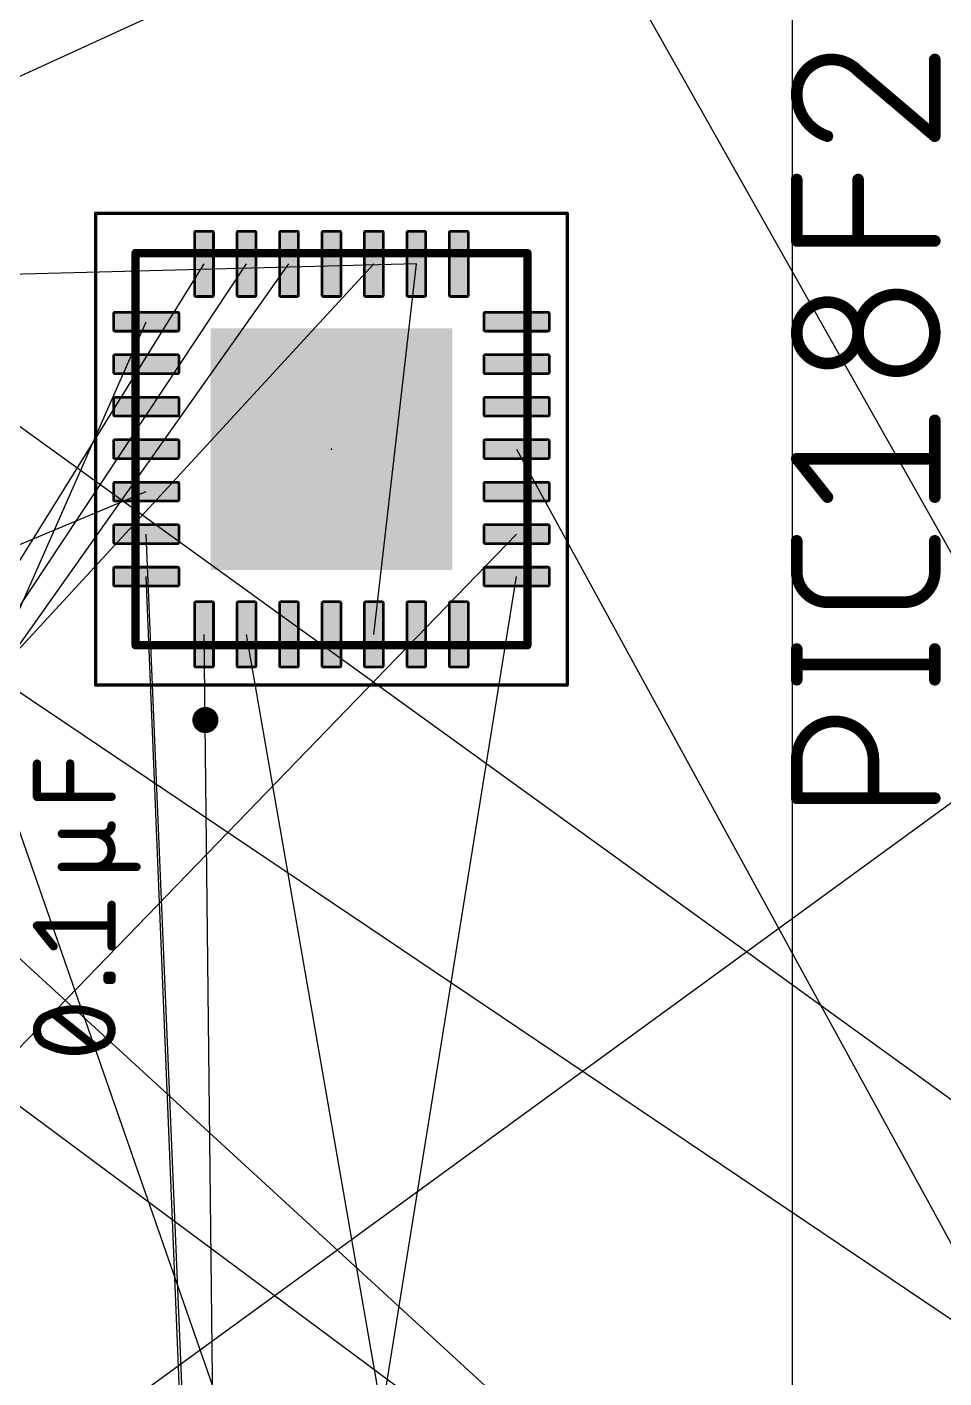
# Model space of a CAD drawing. Extents: x -132 to 159, y -19 to 91.
# Drawn here: x 23.28 to 37.32, y 22.62 to 43.29 of the extents above; entities that cross this region are included whole.
import ezdxf

# ---------------------------------------------------------------- set-up
doc = ezdxf.new("R2010")
doc.units = 0
for name, color, linetype in [('1', 22, 'CONTINUOUS'), ('19', 53, 'CONTINUOUS'), ('20', 30, 'CONTINUOUS'), ('21', 253, 'CONTINUOUS'), ('23', 7, 'CONTINUOUS'), ('27', 253, 'CONTINUOUS'), ('39', 22, 'CONTINUOUS'), ('51', 253, 'CONTINUOUS')]:
    doc.layers.add(name, color=color, linetype=linetype)

# ---------------------------------------------------------------- blocks, each defined once
blk = doc.blocks.new('RECT166400X52800R25')
at = {"const_width": 0.0413}
blk.add_lwpolyline([(0.4994, -0.1237), (0.4994, 0.1237, 0.4142), (0.4788, 0.1444), (-0.4788, 0.1444, 0.4142), (-0.4994, 0.1237), (-0.4994, -0.1237, 0.4142), (-0.4788, -0.1444), (0.4788, -0.1444, 0.4142)], format="xyb", close=True, dxfattribs=at)
blk.add_solid([(-0.4891, -0.1341), (0.4891, -0.1341), (-0.4891, 0.1341), (0.4891, 0.1341)])
blk = doc.blocks.new('RECT')
blk.add_solid([(-0.5, -0.5), (0.5, -0.5), (-0.5, 0.5), (0.5, 0.5)])

msp = doc.modelspace()

# ---------------------------------------------------------------- linework, layer by layer
at = {"layer": '19'}
for p, q in [((-11.43, 26.67), (98.0186, 76.8604)), ((7.3914, 76.2), (32.08, 5.405)), ((3.48, 6.705), (98.0186, 75.5396)), ((71.12, 2.54), (2.54, 52.07)), ((29.3624, 49.53), (55.88, 2.54)), ((68.58, 2.54), (2.54, 46.99)), ((3.48, 6.055), (27.29, 39.665)), ((3.48, 4.755), (26.64, 39.665)), ((3.48, 3.455), (25.99, 39.665)), ((29.24, 39.665), (17.78, 39.37)), ((28.59, 39.665), (17.78, 27.94)), ((28.59, 33.995), (29.24, 39.665)), ((9.22, 2.805), (25.105, 38.78)), ((30.775, 36.83), (49.53, 2.54)), ((11.43, 30.48), (25.105, 36.18)), ((3.48, 7.355), (30.775, 35.53)), ((26.34, 6.055), (25.105, 35.53)), ((26.34, 4.755), (25.105, 34.88)), ((26.34, 7.355), (30.775, 34.88)), ((26.34, 3.455), (25.99, 33.995)), ((32.08, 2.805), (26.64, 33.995)), ((21.59, 30.48), (52.07, 2.54)), ((21.59, 27.94), (55.88, 2.54))]:
    msp.add_line(p, q, dxfattribs=at)
at = {"layer": '20'}
msp.add_line((35, 0), (35, 55), dxfattribs=at)
at = {"layer": '21'}
for points, const_width in [([(24.94, 39.8618, 1), (24.94, 39.7983)], 0.0635), ([(24.9718, 39.83, 1), (24.9083, 39.83)], 0.0635), ([(25.64, 39.7983, 1), (25.64, 39.8618)], 0.0635), ([(30.24, 39.8618, 1), (30.24, 39.7983)], 0.0635), ([(30.9718, 39.83, 1), (30.9083, 39.83)], 0.0635), ([(30.94, 39.7983, 1), (30.94, 39.8618)], 0.0635), ([(24.9083, 39.13, 1), (24.9718, 39.13)], 0.0635), ([(30.9083, 39.13, 1), (30.9718, 39.13)], 0.0635), ([(24.9718, 34.53, 1), (24.9083, 34.53)], 0.0635), ([(30.9718, 34.53, 1), (30.9083, 34.53)], 0.0635), ([(24.94, 33.8618, 1), (24.94, 33.7982)], 0.0635), ([(24.9083, 33.83, 1), (24.9718, 33.83)], 0.0635), ([(25.64, 33.7982, 1), (25.64, 33.8618)], 0.0635), ([(30.24, 33.8618, 1), (30.24, 33.7982)], 0.0635), ([(30.9083, 33.83, 1), (30.9718, 33.83)], 0.0635), ([(30.94, 33.7982, 1), (30.94, 33.8618)], 0.0635), ([(26.01, 32.585, 1), (26.01, 32.785, 1), (26.01, 32.585)], 0.2)]:
    msp.add_lwpolyline(points, format="xyb", dxfattribs=dict(at, const_width=const_width))
at = {"layer": '21', "const_width": 0.127}
for points in [[(24.94, 39.13), (24.94, 39.83)], [(24.94, 39.83), (25.64, 39.83)], [(30.94, 39.83), (30.24, 39.83)], [(30.94, 39.13), (30.94, 39.83)], [(24.94, 34.53), (24.94, 33.83)], [(30.94, 34.53), (30.94, 33.83)], [(24.94, 33.83), (25.64, 33.83)], [(30.94, 33.83), (30.24, 33.83)]]:
    msp.add_lwpolyline(points, dxfattribs=at)
at = {"layer": '23'}
msp.add_point((27.94, 36.83), dxfattribs=at)
at = {"layer": '27'}
for points, const_width in [([(35.5919, 42.7933, 0.4142), (35.0634, 42.2648)], 0.1778), ([(36.003, 42.6171, 0.2053), (35.5919, 42.7933)], 0.1778), ([(35.5919, 42.8378, 1), (35.5919, 42.7489)], 0.0889), ([(35.5919, 42.7489, 1), (35.5919, 42.8378)], 0.0889), ([(37.2218, 42.7933, 1), (37.133, 42.7933)], 0.0889), ([(36.0317, 42.651, 1), (35.9742, 42.5833)], 0.0889), ([(35.9708, 42.5865, 1), (36.0351, 42.6478)], 0.0889), ([(35.0634, 42.2648, 0.3252), (35.5332, 41.6189)], 0.1778), ([(35.0189, 42.2648, 1), (35.1078, 42.2648)], 0.0889), ([(35.1078, 42.2648, 1), (35.019, 42.2648)], 0.0889), ([(35.5195, 41.5766, 1), (35.5469, 41.6612)], 0.0889), ([(37.133, 41.6189, 1), (37.2218, 41.6189)], 0.0889), ([(37.1486, 41.585, 1), (37.2062, 41.6527)], 0.0889), ([(35.1078, 40.9557, 1), (35.019, 40.9557)], 0.0889), ([(36.0474, 40.9557, 1), (35.9585, 40.9557)], 0.0889), ([(35.0634, 40.0606, 1), (35.0634, 39.9717)], 0.0889), ([(37.1774, 39.9717, 1), (37.1774, 40.0606)], 0.0889), ([(35.019, 40.0161, 1), (35.1078, 40.0161)], 0.0889), ([(35.9585, 40.0161, 1), (36.0474, 40.0161)], 0.0889), ([(36.5902, 39.1971, 1), (36.5902, 38.0227)], 0.1778), ([(36.5902, 38.0227, 1), (36.5902, 39.1971)], 0.1778), ([(36.5902, 39.2416, 1), (36.5902, 39.1527)], 0.0889), ([(36.5902, 39.1527, 1), (36.5902, 39.2416)], 0.0889), ([(35.5332, 39.0797, 1), (35.5332, 38.1401)], 0.1778), ([(35.5332, 38.1401, 1), (35.5332, 39.0797)], 0.1778), ([(35.5332, 39.1242, 1), (35.5332, 39.0353)], 0.0889), ([(35.5332, 39.0353, 1), (35.5332, 39.1242)], 0.0889), ([(35.5332, 38.1846, 1), (35.5332, 38.0957)], 0.0889), ([(35.5332, 38.0957, 1), (35.5332, 38.1846)], 0.0889), ([(36.5902, 38.0672, 1), (36.5902, 37.9783)], 0.0889), ([(36.5902, 37.9783, 1), (36.5902, 38.0672)], 0.0889), ([(37.2218, 37.2706, 1), (37.133, 37.2706)], 0.0889), ([(35.0981, 36.7112, 1), (35.0287, 36.6556)], 0.0889), ([(35.0634, 36.7279, 1), (35.0634, 36.639)], 0.0889), ([(37.1774, 36.639, 1), (37.1774, 36.7279)], 0.0889), ([(35.4985, 36.0684, 1), (35.5679, 36.124)], 0.0889), ([(37.133, 36.0962, 1), (37.2218, 36.0962)], 0.0889), ([(35.1078, 35.4274, 1), (35.019, 35.4274)], 0.0889), ([(37.2218, 35.4274, 1), (37.133, 35.4274)], 0.0889), ([(35.0634, 34.9576, 0.4142), (35.5332, 34.4879)], 0.1778), ([(35.1078, 34.9576, 1), (35.0189, 34.9576)], 0.0889), ([(35.019, 34.9576, 1), (35.1078, 34.9576)], 0.0889), ([(36.7076, 34.4879, 0.4142), (37.1774, 34.9576)], 0.1778), ([(37.2218, 34.9576, 1), (37.133, 34.9576)], 0.0889), ([(37.133, 34.9576, 1), (37.2218, 34.9576)], 0.0889), ([(35.5332, 34.5323, 1), (35.5332, 34.4434)], 0.0889), ([(35.5332, 34.4434, 1), (35.5332, 34.5323)], 0.0889), ([(36.7076, 34.5323, 1), (36.7076, 34.4434)], 0.0889), ([(36.7076, 34.4434, 1), (36.7076, 34.5323)], 0.0889), ([(35.1078, 33.7716, 1), (35.019, 33.7716)], 0.0889), ([(37.2218, 33.7716, 1), (37.133, 33.7716)], 0.0889), ([(35.0634, 33.5812, 1), (35.0634, 33.4923)], 0.0889), ([(37.1774, 33.4923, 1), (37.1774, 33.5812)], 0.0889), ([(35.019, 33.3019, 1), (35.1078, 33.3019)], 0.0889), ([(37.133, 33.3019, 1), (37.2218, 33.3019)], 0.0889), ([(36.2378, 32.0769, 1), (35.0634, 32.0769)], 0.1778), ([(23.4632, 32.0192, 1), (23.3998, 32.0192)], 0.0635), ([(23.9713, 32.0192, 1), (23.9078, 32.0192)], 0.0635), ([(35.1078, 32.0769, 1), (35.019, 32.0769)], 0.0889), ([(35.019, 32.0769, 1), (35.1078, 32.0769)], 0.0889), ([(36.2823, 32.0769, 1), (36.1934, 32.0769)], 0.0889), ([(36.1934, 32.0769, 1), (36.2823, 32.0769)], 0.0889), ([(23.4315, 31.543, 1), (23.4315, 31.4795)], 0.0635), ([(23.3998, 31.5112, 1), (23.4632, 31.5112)], 0.0635), ([(23.9078, 31.5112, 1), (23.9713, 31.5112)], 0.0635), ([(24.5745, 31.4795, 1), (24.5745, 31.543)], 0.0635), ([(35.0634, 31.5341, 1), (35.0634, 31.4452)], 0.0889), ([(35.019, 31.4896, 1), (35.1078, 31.4896)], 0.0889), ([(36.1934, 31.4896, 1), (36.2823, 31.4896)], 0.0889), ([(37.1774, 31.4452, 1), (37.1774, 31.5341)], 0.0889), ([(23.8125, 30.9772, 1), (23.8125, 30.9137)], 0.0635), ([(24.3205, 30.9772, 1), (24.3205, 30.9137)], 0.0635), ([(24.3205, 30.9772, 1), (24.3205, 30.9137)], 0.0635), ([(24.3205, 30.4374, 1), (24.3205, 30.9454)], 0.127), ([(24.3205, 30.9137, 1), (24.3205, 30.9772)], 0.0635), ([(24.4475, 30.9454, 0.4142), (24.5745, 31.0724)], 0.127), ([(24.4475, 30.9772, 1), (24.4475, 30.9137)], 0.0635), ([(24.4475, 30.9137, 1), (24.4475, 30.9772)], 0.0635), ([(24.6062, 31.0724, 1), (24.5428, 31.0724)], 0.0635), ([(23.8125, 30.4692, 1), (23.8125, 30.4057)], 0.0635), ([(24.3205, 30.4692, 1), (24.3205, 30.4057)], 0.0635), ([(24.9555, 30.4057, 1), (24.9555, 30.4692)], 0.0635), ([(24.6062, 29.8577, 1), (24.5428, 29.8577)], 0.0635), ([(23.4563, 29.56, 1), (23.4067, 29.5204)], 0.0635), ([(23.4315, 29.572, 1), (23.4315, 29.5085)], 0.0635), ([(24.5745, 29.5085, 1), (24.5745, 29.572)], 0.0635), ([(23.6607, 29.2029, 1), (23.7103, 29.2425)], 0.0635), ([(24.5428, 29.2227, 1), (24.6062, 29.2227)], 0.0635), ([(24.5428, 28.7719, 1), (24.4793, 28.7719)], 0.0635), ([(24.511, 28.8036, 1), (24.511, 28.7401)], 0.0635), ([(24.511, 28.7401, 1), (24.511, 28.6766)], 0.0635), ([(24.4793, 28.7084, 1), (24.5428, 28.7084)], 0.0635), ([(24.6062, 28.7719, 1), (24.5428, 28.7719)], 0.0635), ([(24.5428, 28.7084, 1), (24.6062, 28.7084)], 0.0635), ([(24.5745, 28.7401, 1), (24.5745, 28.8036)], 0.0635), ([(24.5745, 28.6766, 1), (24.5745, 28.7401)], 0.0635), ([(24.003, 28.2575, 0.1139), (23.5903, 28.1623)], 0.127), ([(24.4158, 28.1623, 0.1139), (24.003, 28.2575)], 0.127), ([(24.003, 28.2892, 1), (24.003, 28.2258)], 0.0635), ([(24.003, 28.2258, 1), (24.003, 28.2892)], 0.0635), ([(23.5903, 28.1623, 0.3205), (23.4315, 27.94)], 0.127), ([(23.5763, 28.1908, 1), (23.6042, 28.1337)], 0.0635), ([(23.6005, 28.1322, 1), (23.58, 28.1923)], 0.0635), ([(23.7053, 28.2188, 1), (23.6657, 28.1692)], 0.0635), ([(24.426, 28.1923, 1), (24.4055, 28.1322)], 0.0635), ([(24.5745, 27.94, 0.3205), (24.4158, 28.1623)], 0.127), ([(24.4018, 28.1337, 1), (24.4297, 28.1908)], 0.0635), ([(23.4315, 27.94, 0.3205), (23.5903, 27.7178)], 0.127), ([(23.4632, 27.94, 1), (23.3998, 27.94)], 0.0635), ([(23.3998, 27.94, 1), (23.4632, 27.94)], 0.0635), ([(24.4158, 27.7178, 0.3205), (24.5745, 27.94)], 0.127), ([(24.6062, 27.94, 1), (24.5428, 27.94)], 0.0635), ([(24.5428, 27.94, 1), (24.6062, 27.94)], 0.0635), ([(23.6042, 27.7463, 1), (23.5763, 27.6892)], 0.0635), ([(23.5903, 27.7178, 0.1139), (24.003, 27.6225)], 0.127), ([(23.58, 27.6877, 1), (23.6005, 27.7478)], 0.0635), ([(24.003, 27.6225, 0.1139), (24.4158, 27.7178)], 0.127), ([(24.3007, 27.6612, 1), (24.3403, 27.7108)], 0.0635), ([(24.4055, 27.7478, 1), (24.426, 27.6877)], 0.0635), ([(24.4297, 27.6892, 1), (24.4018, 27.7463)], 0.0635), ([(24.003, 27.6543, 1), (24.003, 27.5908)], 0.0635), ([(24.003, 27.5908, 1), (24.003, 27.6543)], 0.0635)]:
    msp.add_lwpolyline(points, format="xyb", dxfattribs=dict(at, const_width=const_width))
for points, const_width in [([(37.1774, 41.6189), (37.1774, 42.7933)], 0.1778), ([(36.003, 42.6171), (37.1774, 41.6189)], 0.1778), ([(35.0634, 40.0161), (35.0634, 40.9557)], 0.1778), ([(36.003, 40.0161), (36.003, 40.9557)], 0.1778), ([(37.1774, 40.0161), (35.0634, 40.0161)], 0.1778), ([(37.1774, 36.0962), (37.1774, 37.2706)], 0.1778), ([(35.5332, 36.0962), (35.0634, 36.6834)], 0.1778), ([(35.0634, 36.6834), (37.1774, 36.6834)], 0.1778), ([(35.0634, 34.9576), (35.0634, 35.4274)], 0.1778), ([(37.1774, 35.4274), (37.1774, 34.9576)], 0.1778), ([(36.7076, 34.4879), (35.5332, 34.4879)], 0.1778), ([(35.0634, 33.3019), (35.0634, 33.7716)], 0.1778), ([(37.1774, 33.3019), (37.1774, 33.7716)], 0.1778), ([(35.0634, 33.5368), (37.1774, 33.5368)], 0.1778), ([(23.4315, 31.5112), (23.4315, 32.0192)], 0.127), ([(23.9395, 31.5112), (23.9395, 32.0192)], 0.127), ([(35.0634, 31.4896), (35.0634, 32.0769)], 0.1778), ([(36.2378, 32.0769), (36.2378, 31.4896)], 0.1778), ([(24.5745, 31.5112), (23.4315, 31.5112)], 0.127), ([(37.1774, 31.4896), (35.0634, 31.4896)], 0.1778), ([(23.8125, 30.9454), (24.3205, 30.9454)], 0.127), ([(24.3205, 30.9454), (24.4475, 30.9454)], 0.127), ([(24.9555, 30.4374), (23.8125, 30.4374)], 0.127), ([(24.5745, 29.2227), (24.5745, 29.8577)], 0.127), ([(23.6855, 29.2227), (23.4315, 29.5402)], 0.127), ([(23.4315, 29.5402), (24.5745, 29.5402)], 0.127), ([(24.511, 28.7084), (24.511, 28.7719)], 0.127), ([(24.511, 28.7719), (24.5745, 28.7719)], 0.127), ([(24.5745, 28.7084), (24.511, 28.7084)], 0.127), ([(24.5745, 28.7719), (24.5745, 28.7084)], 0.127), ([(24.3205, 27.686), (23.6855, 28.194)], 0.127)]:
    msp.add_lwpolyline(points, dxfattribs=dict(at, const_width=const_width))
at = {"layer": '39', "const_width": 0.05}
for points in [[(24.33, 33.22), (24.33, 40.44)], [(31.55, 40.44), (24.33, 40.44)], [(31.55, 33.22), (31.55, 40.44)], [(31.55, 33.22), (24.33, 33.22)]]:
    msp.add_lwpolyline(points, dxfattribs=at)
at = {"layer": '39', "const_width": 0.025}
for points in [[(24.3425, 40.44, 1), (24.3175, 40.44)], [(24.33, 40.4525, 1), (24.33, 40.4275)], [(31.5625, 40.44, 1), (31.5375, 40.44)], [(31.55, 40.4275, 1), (31.55, 40.4525)], [(24.33, 33.2325, 1), (24.33, 33.2075)], [(24.3175, 33.22, 1), (24.3425, 33.22)], [(31.5375, 33.22, 1), (31.5625, 33.22)], [(31.55, 33.2075, 1), (31.55, 33.2325)]]:
    msp.add_lwpolyline(points, format="xyb", dxfattribs=at)
at = {"layer": '51'}
for points, const_width in [([(24.94, 39.8618, 1), (24.94, 39.7983)], 0.0635), ([(24.9718, 39.83, 1), (24.9083, 39.83)], 0.0635), ([(30.9718, 39.83, 1), (30.9083, 39.83)], 0.0635), ([(30.94, 39.7983, 1), (30.94, 39.8618)], 0.0635), ([(24.94, 33.8618, 1), (24.94, 33.7982)], 0.0635), ([(24.9083, 33.83, 1), (24.9718, 33.83)], 0.0635), ([(30.9083, 33.83, 1), (30.9718, 33.83)], 0.0635), ([(30.94, 33.7982, 1), (30.94, 33.8618)], 0.0635), ([(26.01, 32.585, 1), (26.01, 32.785, 1), (26.01, 32.585)], 0.2)]:
    msp.add_lwpolyline(points, format="xyb", dxfattribs=dict(at, const_width=const_width))
at = {"layer": '51', "const_width": 0.127}
for points in [[(24.94, 39.83), (24.94, 33.83)], [(30.94, 39.83), (24.94, 39.83)], [(30.94, 39.83), (30.94, 33.83)], [(30.94, 33.83), (24.94, 33.83)]]:
    msp.add_lwpolyline(points, dxfattribs=at)

# ---------------------------------------------------------------- block references
at = {"layer": '1'}
for p, rotation in [((25.99, 39.665), 90), ((26.64, 39.665), 90), ((27.29, 39.665), 90), ((27.94, 39.665), 90), ((28.59, 39.665), 90), ((29.24, 39.665), 90), ((29.89, 39.665), 90), ((25.105, 38.78), 180), ((30.775, 38.78), 180), ((25.105, 38.13), 180), ((30.775, 38.13), 180), ((25.105, 37.48), 180), ((30.775, 37.48), 180), ((25.105, 36.83), 180), ((30.775, 36.83), 180), ((25.105, 36.18), 180), ((30.775, 36.18), 180), ((25.105, 35.53), 180), ((30.775, 35.53), 180), ((25.105, 34.88), 180), ((30.775, 34.88), 180), ((25.99, 33.995), 90), ((26.64, 33.995), 90), ((27.29, 33.995), 90), ((27.94, 33.995), 90), ((28.59, 33.995), 90), ((29.24, 33.995), 90), ((29.89, 33.995), 90)]:
    msp.add_blockref('RECT166400X52800R25', p, dxfattribs=dict(at, rotation=rotation))
at = {"layer": '1', "xscale": 3.7, "yscale": 3.7, "rotation": 90}
msp.add_blockref('RECT', (27.94, 36.83), dxfattribs=at)

doc.saveas('drawing.dxf')
